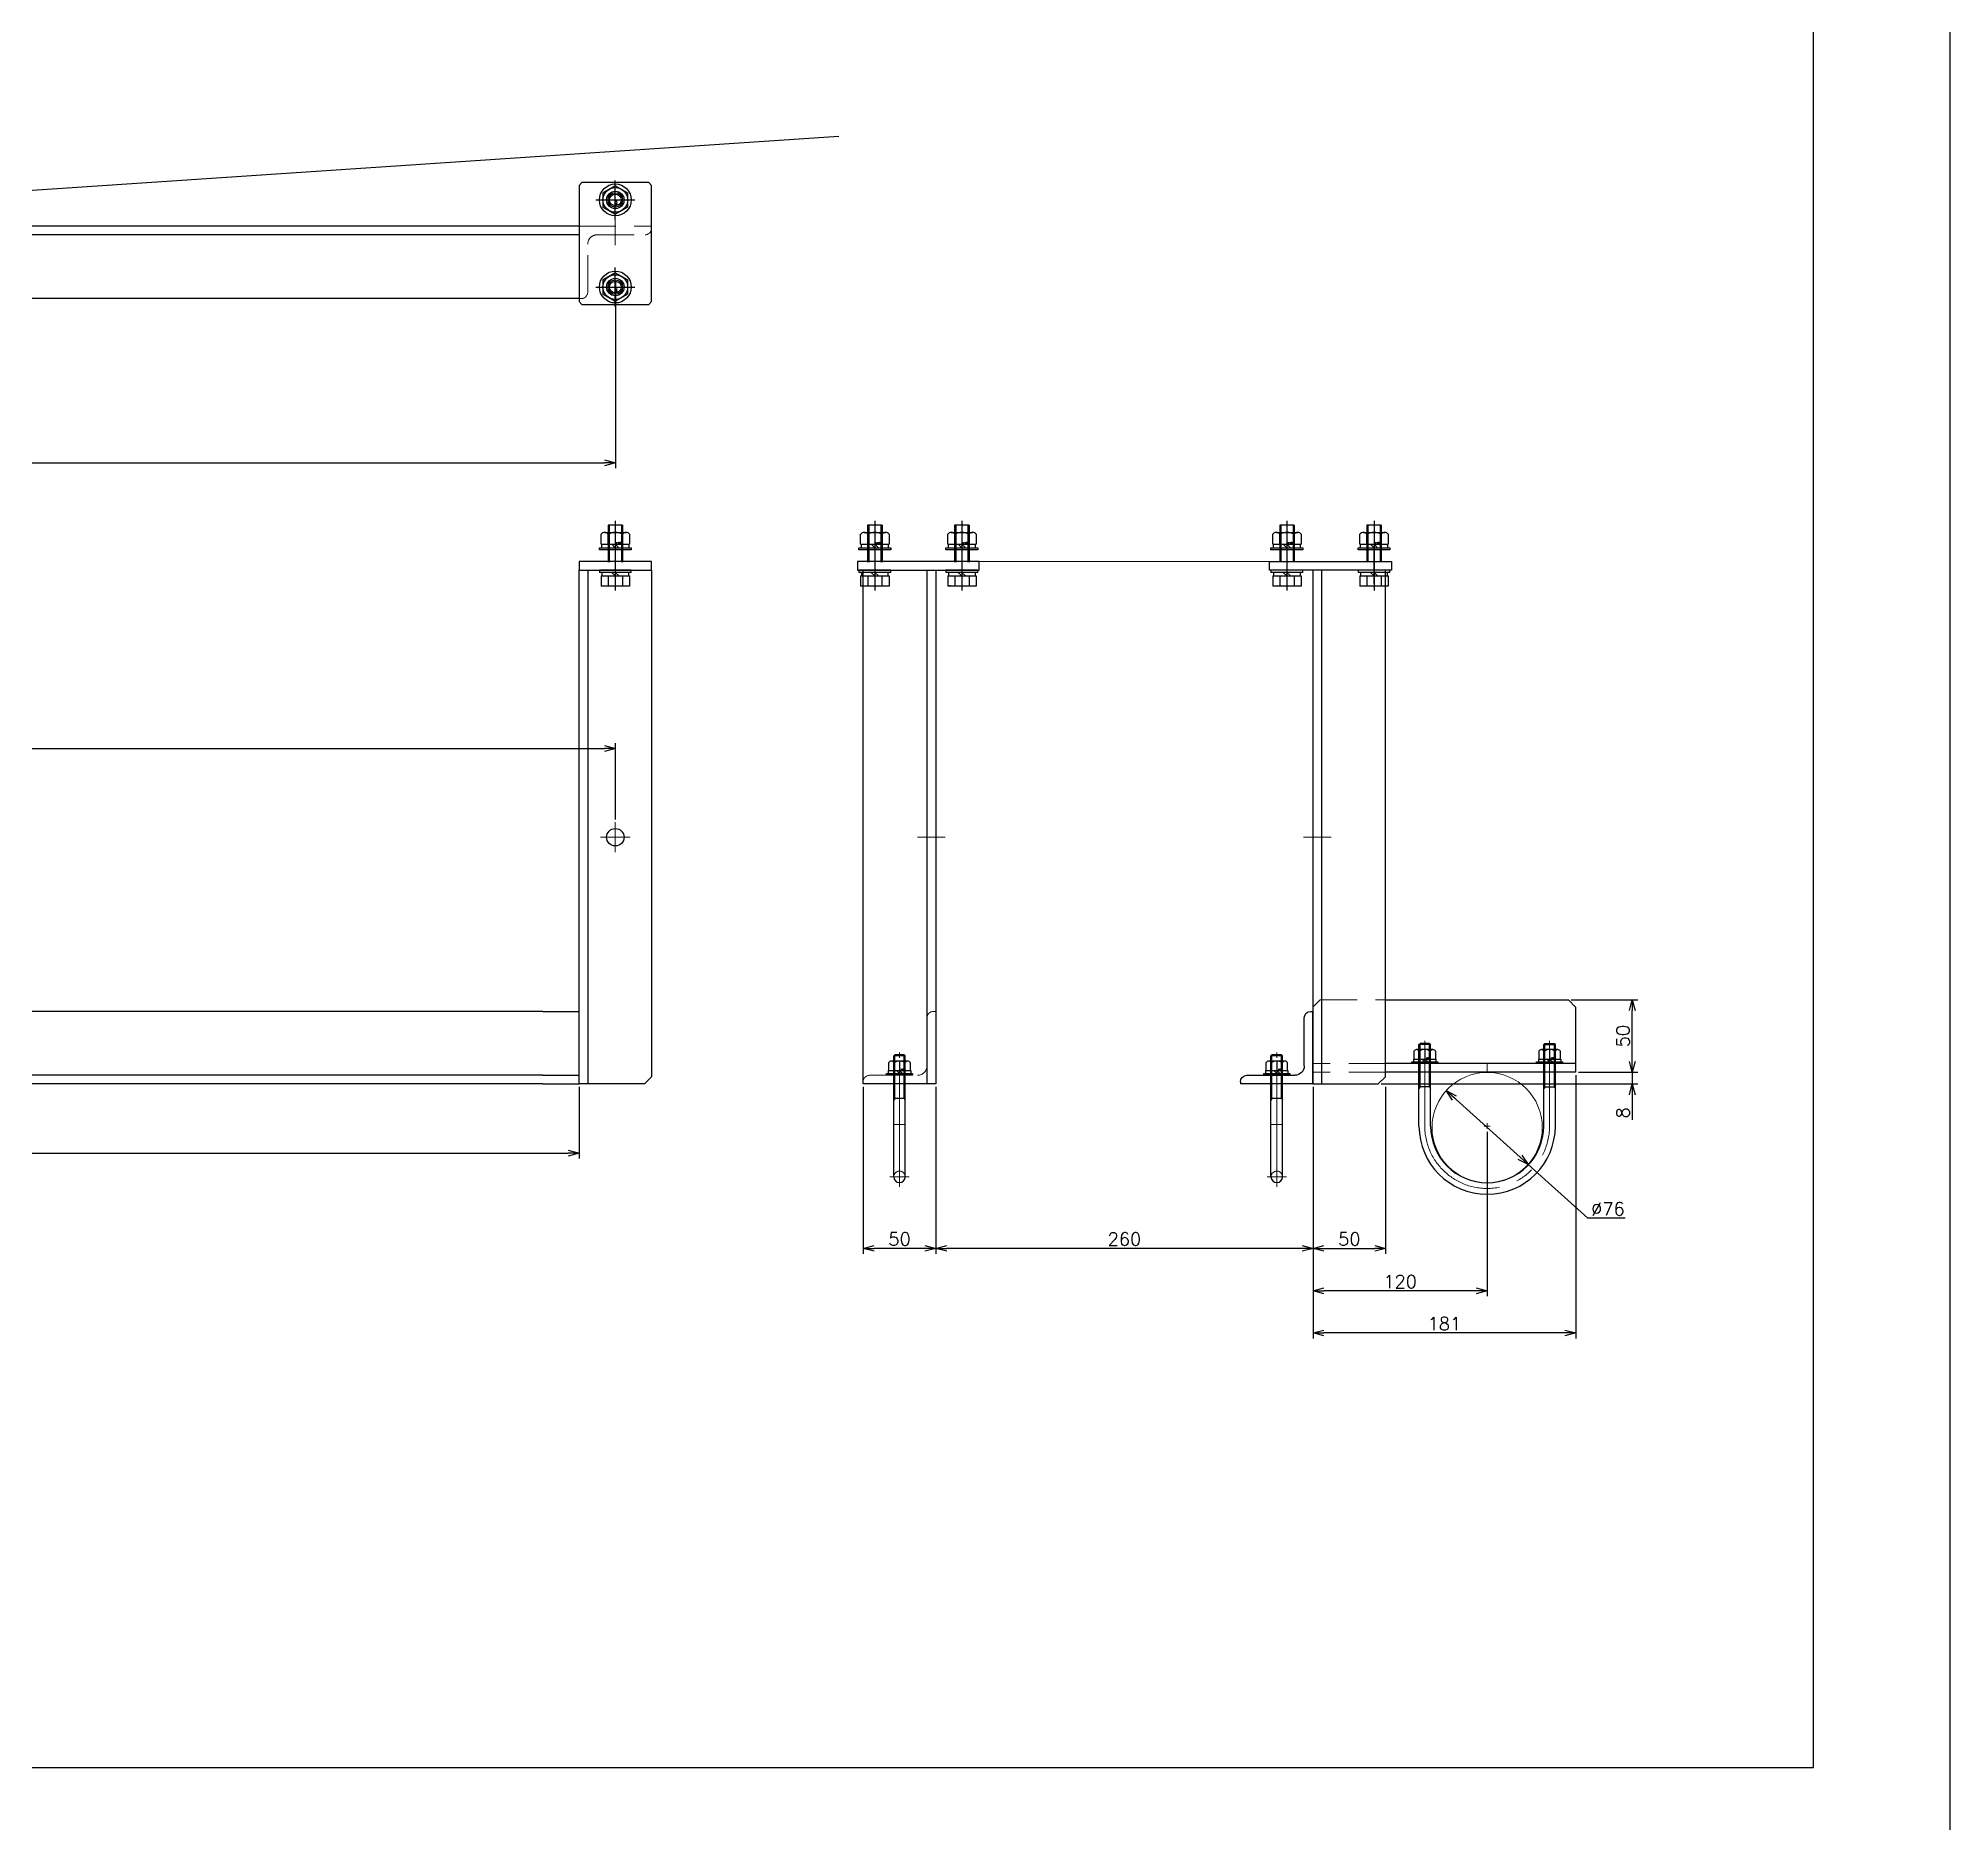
# Model space of a CAD drawing. Header units: millimetres. Extents: x -8731 to 85711, y -14522 to 31379.
# Drawn here: x 31329 to 32646, y 8069 to 9299 of the extents above; entities that cross this region are included whole.
import ezdxf

# ---------------------------------------------------------------- set-up
doc = ezdxf.new("R2010")
doc.units = ezdxf.units.MM
doc.header["$LTSCALE"] = 4
doc.header["$PDMODE"] = 99
doc.header["$PDSIZE"] = 1
doc.linetypes.add('CENTER2', pattern=[28.575, 19.05, -3.175, 3.175, -3.175])
doc.linetypes.add('HIDDEN', pattern=[9.525, 6.35, -3.175])
for name, color, linetype, lineweight in [('04_HIDDEN', 2, 'HIDDEN', 13), ('05_CENTER', 4, 'CENTER2', 13), ('08_DIM', 3, 'Continuous', 13)]:
    doc.layers.add(name, color=color, linetype=linetype, lineweight=lineweight)
doc.layers.add('10_DRAFT', color=8, linetype='Continuous', lineweight=0, plot=False)
doc.styles.add('KSS_TXT', font='txt.shx', dxfattribs={"bigfont": 'extfont2.shx'})
doc.styles.add('KSS_TXT_L', font='txt.shx', dxfattribs={"height": 9, "bigfont": 'extfont2.shx'})
doc.styles.get("Standard").update_dxf_attribs({"font": 'txt.shx', "bigfont": 'extfont2.shx'})
doc.dimstyles.new('KSS_DIM', dxfattribs={"dimscale": 3, "dimtxt": 3, "dimasz": 2.5, "dimexe": 1.25, "dimexo": 0.625, "dimtad": 1, "dimdsep": 46, "dimtxsty": 'KSS_TXT', "dimblk": 'OPEN30', "dimcen": 0, "dimazin": 2, "dimtfac": 0.75, "dimtmove": 0, "dimatfit": 3, "dimldrblk": 'OPEN30', "dimfxl": 1, "dimtolj": 1, "dimarcsym": 0})
doc.dimstyles.new('KSS_DIM$3', dxfattribs={"dimscale": 3, "dimtxt": 3, "dimasz": 2.5, "dimexe": 1.25, "dimexo": 0.625, "dimtad": 1, "dimtih": 1, "dimtoh": 1, "dimdsep": 46, "dimtxsty": 'KSS_TXT', "dimblk": 'OPEN30', "dimcen": 0, "dimazin": 2, "dimtfac": 0.75, "dimtofl": 0, "dimtmove": 0, "dimatfit": 3, "dimldrblk": 'OPEN30', "dimfxl": 1, "dimtolj": 1, "dimarcsym": 0})

# ---------------------------------------------------------------- blocks, each defined once
blk = doc.blocks.new('KK015066_54_5_1_1_1')
for p, q in [((1.5, 50), (0, 50)), ((0, 0), (0, 50)), ((6, 12.5), (6, 45.5)), ((0, 0), (50, 0)), ((45.5, 6), (12.5, 6)), ((50, 1.5), (50, 0))]:
    blk.add_line(p, q)
for centre, radius, start, end in [((1.5, 45.5), 4.5, 0, 90), ((12.5, 12.5), 6.5, 180, 270), ((45.5, 1.5), 4.5, 0, 90)]:
    blk.add_arc(centre, radius, start, end)
at = {"flags": 3}
blk.add_attdef('PARAM', (0, 0), '', height=1, dxfattribs=at)
blk = doc.blocks.new('A$C66610CD9_1_1_1')
at = {"color": 0}
for p, q in [((19, -363), (19, -9)), ((291, -363), (291, -9)), ((-151, -305), (-156, -310)), ((-156, -310), (-156, -355)), ((-25, -305), (-151, -305)), ((-156, -349), (-25, -349)), ((-156, -355), (-25, -355))]:
    blk.add_line(p, q, dxfattribs=at)
for points in [[(55, -3), (-29, -3), (-29, -9), (55, -9)], [(25, -363), (-20, -363), (-25, -358), (-25, -9), (25, -9)], [(255, -3), (339, -3), (339, -9), (255, -9)], [(285, -363), (335, -363), (335, -9), (285, -9)]]:
    blk.add_lwpolyline(points, close=True, dxfattribs=at)
at = {"layer": '04_HIDDEN'}
for p, q in [((20, -305), (-25, -305)), ((20, -305), (25, -310)), ((-25, -349), (25, -349)), ((-25, -355), (25, -355))]:
    blk.add_line(p, q, dxfattribs=at)
at = {"layer": '05_CENTER'}
for p, q in [((-17, -18.3), (-17, 5.8)), ((43, -18.3), (43, 5.8)), ((267, -18.3), (267, 5.8)), ((327, -18.3), (327, 5.8)), ((31.6, -193), (12.4, -193)), ((278.4, -193), (297.6, -193)), ((-138, -344.7), (-138, -359.6)), ((-52, -344.7), (-52, -359.6)), ((50, -369.6), (50, -350.4)), ((310, -369.6), (310, -350.4))]:
    blk.add_line(p, q, dxfattribs=at)
at = {"layer": '10_DRAFT'}
for p, q in [((55, -3), (255, -3)), ((-95, -349), (-95, -355))]:
    blk.add_line(p, q, dxfattribs=at)
blk.add_blockref('KK015066_54_5_1_1_1', (25, -363))
at = {"layer": '04_HIDDEN'}
blk.add_blockref('KK015066_54_5_1_1_1', (285, -363), dxfattribs=at)
blk = doc.blocks.new('A$C62B37AA5_1_1_1')
blk.add_blockref('A$C66610CD9_1_1_1', (-3125.1, 0))
blk = doc.blocks.new('_Open30')
at = {"color": 0, "linetype": 'ByBlock', "lineweight": -2}
for p, q in [((-1, 0.27), (0, 0)), ((0, 0), (-1, -0.27)), ((0, 0), (-1, 0))]:
    blk.add_line(p, q, dxfattribs=at)
blk = doc.blocks.new('*D1094')
at = {"layer": '08_DIM', "color": 0, "lineweight": -2, "transparency": 16777216}
for p, q in [((32385.3, 8636.4), (32431.2, 8636.4)), ((32427.4, 8593.9), (32427.4, 8628.9)), ((32390.3, 8586.4), (32431.2, 8586.4))]:
    blk.add_line(p, q, dxfattribs=at)
at = {"layer": 'Defpoints', "color": 0, "transparency": 16777216}
for p in [(32383.4, 8636.4), (32427.4, 8636.4), (32388.4, 8586.4)]:
    blk.add_point(p, dxfattribs=at)
at = {"layer": '08_DIM', "color": 0, "lineweight": -2, "transparency": 16777216, "xscale": 7.5, "yscale": 7.5, "zscale": 7.5}
for p, rotation in [((32427.4, 8636.4), 90), ((32427.4, 8586.4), 270)]:
    blk.add_blockref('_Open30', p, dxfattribs=dict(at, rotation=rotation))
at = {"layer": '08_DIM', "color": 0, "transparency": 16777216, "insert": (32421, 8611.4), "char_height": 9, "attachment_point": 5, "rotation": 90, "style": 'KSS_TXT'}
blk.add_mtext('\\A1;50', dxfattribs=at)
blk = doc.blocks.new('*D1095')
at = {"layer": '08_DIM', "color": 0, "lineweight": -2, "transparency": 16777216}
for p, q in [((32427.4, 8593.9), (32427.4, 8601.4)), ((32254.3, 8578.4), (32431.2, 8578.4)), ((32390.3, 8586.4), (32431.2, 8586.4)), ((32427.4, 8586.4), (32427.4, 8578.4)), ((32427.4, 8570.9), (32427.4, 8553.7))]:
    blk.add_line(p, q, dxfattribs=at)
at = {"layer": 'Defpoints', "color": 0, "transparency": 16777216}
for p in [(32252.4, 8578.4), (32388.4, 8586.4), (32427.4, 8578.4)]:
    blk.add_point(p, dxfattribs=at)
at = {"layer": '08_DIM', "color": 0, "lineweight": -2, "transparency": 16777216, "xscale": 7.5, "yscale": 7.5, "zscale": 7.5}
for p, rotation in [((32427.4, 8586.4), 270), ((32427.4, 8578.4), 90)]:
    blk.add_blockref('_Open30', p, dxfattribs=dict(at, rotation=rotation))
at = {"layer": '08_DIM', "color": 0, "transparency": 16777216, "insert": (32421, 8558.5), "char_height": 9, "attachment_point": 5, "rotation": 90, "style": 'KSS_TXT'}
blk.add_mtext('\\A1;8', dxfattribs=at)
blk = doc.blocks.new('*D1096')
at = {"layer": '08_DIM', "color": 0, "lineweight": -2, "transparency": 16777216}
for p, q in [((32299.2, 8573.8), (32350.1, 8528)), ((32396.7, 8485.9), (32355.6, 8522.9)), ((32422.6, 8485.9), (32396.7, 8485.9))]:
    blk.add_line(p, q, dxfattribs=at)
at = {"layer": 'Defpoints', "color": 0, "transparency": 16777216}
for p in [(32299.2, 8573.8), (32355.6, 8522.9)]:
    blk.add_point(p, dxfattribs=at)
at = {"layer": '08_DIM', "color": 0, "lineweight": -2, "transparency": 16777216, "xscale": 7.5, "yscale": 7.5, "zscale": 7.5}
for p, rotation in [((32299.2, 8573.8), 137.9661344061739), ((32355.6, 8522.9), 317.966134406174)]:
    blk.add_blockref('_Open30', p, dxfattribs=dict(at, rotation=rotation))
at = {"layer": '08_DIM', "color": 0, "transparency": 16777216, "insert": (32410.6, 8492.3), "char_height": 9, "attachment_point": 5, "style": 'KSS_TXT'}
blk.add_mtext('\\A1;%%C76', dxfattribs=at)
blk = doc.blocks.new('M8Nza_1_1_1')
at = {"color": 0}
for p, q in [((-7.7, 3.2), (7.7, 3.2)), ((-7.7, 3.2), (-7.7, 1.2)), ((-7.5, 8.7), (-7.5, 3.2)), ((5.6, 9.7), (-5.6, 9.7)), ((-3.8, 3.2), (-3.8, 8.7)), ((0, 1.2), (-2, 3.2)), ((0, 3.2), (2, 1.2)), ((3.7, 8.7), (3.7, 3.2)), ((7.5, 3.2), (7.5, 8.7)), ((7.7, 3.2), (7.7, 1.2))]:
    blk.add_line(p, q, dxfattribs=at)
at = {"color": 0, "linetype": 'CENTER2'}
blk.add_line((0, 9.7), (0, 0), dxfattribs=at)
at = {"color": 0}
blk.add_lwpolyline([(-9, 1.2), (9, 1.2), (9, 0), (-9, 0)], close=True, dxfattribs=at)
for centre, radius, start, end in [((-5.6, 7.4), 2.25, 33.626, 146.374), ((0, 2.2), 7.5, 60, 120), ((5.6, 7.4), 2.25, 33.626, 146.374)]:
    blk.add_arc(centre, radius, start, end, dxfattribs=at)
at = {"layer": '10_DRAFT', "style": 'KSS_TXT'}
blk.add_text('M8', height=1, dxfattribs=at).set_placement((0.9, 3.3))
blk = doc.blocks.new('A$C0D2C4CCA_1_1_1')
at = {"color": 0}
for p, q in [((-47, 0), (-47, -56.3)), ((-39, 0), (-39, -56.3)), ((39, 0), (39, -56.3)), ((47, 0), (47, -56.3)), ((-46.3, -27), (-47, -25.8)), ((-39.7, -27), (-39, -25.8)), ((39.7, -27), (39, -25.8)), ((46.3, -27), (47, -25.8)), ((-39, -27), (-47, -27)), ((-46.3, -27), (-46.3, -57)), ((-39.7, -27), (-39.7, -57)), ((39, -27), (47, -27)), ((39.7, -27), (39.7, -57)), ((46.3, -27), (46.3, -57)), ((-39, -56.3), (-47, -56.3)), ((-47, -56.3), (-46.3, -57)), ((-39.7, -57), (-46.3, -57)), ((-39, -56.3), (-39.7, -57)), ((39, -56.3), (47, -56.3)), ((39, -56.3), (39.7, -57)), ((39.7, -57), (46.3, -57)), ((47, -56.3), (46.3, -57))]:
    blk.add_line(p, q, dxfattribs=at)
for radius in [47, 39]:
    blk.add_arc((0, 0), radius, 0, 180, dxfattribs=at)
at = {"layer": '05_CENTER', "color": 0}
for p, q in [((-43, 0), (-43, -58.7)), ((43, 0), (43, -58.7))]:
    blk.add_line(p, q, dxfattribs=at)
blk.add_arc((0, 0), 43, 0, 180, dxfattribs=at)
at = {"layer": '10_DRAFT'}
for p, q in [((2, 0), (-2, 0)), ((0, -2), (0, 2))]:
    blk.add_line(p, q, dxfattribs=at)
at = {"color": 4, "rotation": 180}
for p in [(-43, -43), (43, -43)]:
    blk.add_blockref('M8Nza_1_1_1', p, dxfattribs=at)
blk = doc.blocks.new('A$C3E533E69_1_1_1')
at = {"color": 0}
for p, q in [((-4, 36), (-4, -47.3)), ((4, 36), (4, -47.3)), ((-3.3, -18), (-4, -16.8)), ((-4, -18), (4, -18)), ((-3.3, -18), (-3.3, -48)), ((3.3, -18), (4, -16.8)), ((3.3, -18), (3.3, -48)), ((-4, -47.3), (4, -47.3)), ((-4, -47.3), (-3.3, -48)), ((-3.3, -48), (3.3, -48)), ((4, -47.3), (3.3, -48))]:
    blk.add_line(p, q, dxfattribs=at)
blk.add_arc((0, 36), 4, 0, 180)
at = {"layer": '04_HIDDEN', "color": 0}
blk.add_arc((0, 36), 4, 180, 0, dxfattribs=at)
at = {"layer": '05_CENTER', "color": 0}
for p, q in [((0, 42.9), (0, -49.7)), ((-6.7, 36), (6.7, 36))]:
    blk.add_line(p, q, dxfattribs=at)
at = {"layer": '10_DRAFT'}
blk.add_line((4, 0), (-4, 0), dxfattribs=at)
blk = doc.blocks.new('A$C69EA743D_1_1_1')
at = {"color": 4}
blk.add_blockref('A$C3E533E69_1_1_1', (0, -32), dxfattribs=at)
at = {"color": 4, "rotation": 180}
blk.add_blockref('M8Nza_1_1_1', (0, -66), dxfattribs=at)
blk = doc.blocks.new('*D1787')
at = {"layer": '08_DIM', "color": 0, "lineweight": -2, "transparency": 16777216}
for p, q in [((29626.6, 9131.6), (29626.6, 9002.6)), ((31726.6, 9131.6), (31726.6, 9002.6)), ((29634.1, 9006.3), (31719.1, 9006.3))]:
    blk.add_line(p, q, dxfattribs=at)
at = {"layer": 'Defpoints', "color": 0, "transparency": 16777216}
for p in [(29626.6, 9133.4), (31726.6, 9133.4), (31726.6, 9006.3)]:
    blk.add_point(p, dxfattribs=at)
at = {"layer": '08_DIM', "color": 0, "lineweight": -2, "transparency": 16777216, "xscale": 7.5, "yscale": 7.5, "zscale": 7.5, "rotation": 180}
blk.add_blockref('_Open30', (29626.6, 9006.3), dxfattribs=at)
at = {"layer": '08_DIM', "color": 0, "lineweight": -2, "transparency": 16777216, "xscale": 7.5, "yscale": 7.5, "zscale": 7.5}
blk.add_blockref('_Open30', (31726.6, 9006.3), dxfattribs=at)
at = {"layer": '08_DIM', "color": 0, "transparency": 16777216, "insert": (30676.6, 9012.7), "char_height": 9, "attachment_point": 5, "style": 'KSS_TXT'}
blk.add_mtext('\\A1;2100', dxfattribs=at)
blk = doc.blocks.new('*D1788')
at = {"layer": '08_DIM', "color": 0, "lineweight": -2, "transparency": 16777216}
for p, q in [((29651.6, 8576.5), (29651.6, 8527)), ((31701.6, 8576.5), (31701.6, 8527)), ((29659.1, 8530.7), (31694.1, 8530.7))]:
    blk.add_line(p, q, dxfattribs=at)
at = {"layer": 'Defpoints', "color": 0, "transparency": 16777216}
for p in [(29651.6, 8578.4), (31701.6, 8578.4), (31701.6, 8530.7)]:
    blk.add_point(p, dxfattribs=at)
at = {"layer": '08_DIM', "color": 0, "lineweight": -2, "transparency": 16777216, "xscale": 7.5, "yscale": 7.5, "zscale": 7.5, "rotation": 180}
blk.add_blockref('_Open30', (29651.6, 8530.7), dxfattribs=at)
at = {"layer": '08_DIM', "color": 0, "lineweight": -2, "transparency": 16777216, "xscale": 7.5, "yscale": 7.5, "zscale": 7.5}
blk.add_blockref('_Open30', (31701.6, 8530.7), dxfattribs=at)
at = {"layer": '08_DIM', "color": 0, "transparency": 16777216, "insert": (30676.6, 8537.1), "char_height": 9, "attachment_point": 5, "style": 'KSS_TXT'}
blk.add_mtext('\\A1;2050', dxfattribs=at)
blk = doc.blocks.new('A$C6DBB619B_1_1_1')
at = {"color": 0}
for p, q in [((9, 2081), (363, 2081)), ((313, 2050), (313, 2075)), ((357, 2050), (357, 2075)), ((363, 2050), (363, 2075)), ((313, 2050), (313, 50)), ((357, 2050), (357, 50)), ((363, 2050), (363, 50))]:
    blk.add_line(p, q, dxfattribs=at)
for points in [[(9, 2125), (3, 2125), (3, 2075), (9, 2075)], [(363, 2075), (9, 2075), (9, 2125), (358, 2125), (363, 2120)]]:
    blk.add_lwpolyline(points, close=True, dxfattribs=at)
blk.add_circle((193, 2100), 6, dxfattribs=at)
at = {"layer": '05_CENTER'}
for p, q in [((193, 2110.3), (193, 2089.7)), ((-3.7, 2100), (15.4, 2100)), ((203.3, 2100), (182.7, 2100))]:
    blk.add_line(p, q, dxfattribs=at)
blk = doc.blocks.new('A$C457F5408_1_1_1')
at = {"color": 0}
for p, q in [((225, 2075), (225, 25)), ((231, 2075), (231, 25)), ((275, 2075), (275, 25))]:
    blk.add_line(p, q, dxfattribs=at)
blk.add_lwpolyline([(197, 2075), (277, 2075), (279, 2077), (279, 2123), (277, 2125), (197, 2125), (195, 2123), (195, 2077)], close=True, dxfattribs=at)
for centre in [(207, 2100), (267, 2100)]:
    blk.add_circle(centre, 6, dxfattribs=at)
at = {"layer": '05_CENTER'}
for p, q in [((207, 2110.3), (207, 2089.7)), ((267, 2110.3), (267, 2089.7)), ((217.3, 2100), (196.7, 2100)), ((238.2, 2100), (217.6, 2100)), ((277.3, 2100), (256.7, 2100))]:
    blk.add_line(p, q, dxfattribs=at)
at = {"layer": '04_HIDDEN'}
blk.add_blockref('KK015066_54_5_1_1_1', (225, 2075), dxfattribs=at)
blk = doc.blocks.new('A$C1A3C2C0C_1_1_1')
at = {"color": 0, "linetype": 'CENTER2'}
blk.add_line((0, -34), (0, 14), dxfattribs=at)
at = {"color": 0}
for p, q in [((-11, 1.5), (11, 1.5)), ((-11, 1.5), (-11, 0)), ((-9.8, 11), (9.8, 11)), ((-9.8, 4), (-9.8, 11)), ((9.8, 4), (-9.8, 4)), ((-9.3, 4), (-9.3, 1.5)), ((-4.9, 4), (-4.9, 11)), ((0, 1.5), (-2.5, 4)), ((0, 4), (2.5, 1.5)), ((4.9, 4), (4.9, 11)), ((9.2, 1.5), (9.2, 4)), ((9.8, 4), (9.8, 11)), ((11, 0), (11, 1.5)), ((-11, 0), (11, 0))]:
    blk.add_line(p, q, dxfattribs=at)
at = {"color": 0, "linetype": 'HIDDEN'}
for p, q in [((-5, -31), (-5, 0)), ((-4.2, -31), (-4.2, 0)), ((4.2, -31), (4.2, 0)), ((5, -31), (5, 0)), ((-5, -31), (5, -31))]:
    blk.add_line(p, q, dxfattribs=at)
at = {"layer": '10_DRAFT', "style": 'KSS_TXT_L'}
blk.add_text('BT-M10x35L,SW,PW', height=0.3, dxfattribs=at).set_placement((5.1, 10.7))
blk = doc.blocks.new('M10Nza_1_1_1')
at = {"color": 0}
for p, q in [((-9.8, 4), (-9.8, 10.7)), ((-9.8, 4), (9.8, 4)), ((-9.2, 1.5), (-9.2, 4)), ((-7.3, 12), (7.4, 12)), ((-4.9, 4), (-4.9, 10.7)), ((0, 1.5), (-2.5, 4)), ((0, 4), (2.5, 1.5)), ((4.9, 10.7), (4.9, 4)), ((9.2, 4), (9.2, 1.5)), ((9.8, 10.7), (9.8, 4))]:
    blk.add_line(p, q, dxfattribs=at)
at = {"color": 0, "linetype": 'CENTER2'}
blk.add_line((0, 12), (0, 0), dxfattribs=at)
at = {"color": 0}
blk.add_lwpolyline([(-11, 1.5), (11, 1.5), (11, 0), (-11, 0)], close=True, dxfattribs=at)
for centre, radius, start, end in [((-7.3, 9.1), 2.94, 33.626, 146.374), ((0, 2.2), 9.8, 60, 120), ((7.4, 9.1), 2.94, 33.626, 146.374)]:
    blk.add_arc(centre, radius, start, end, dxfattribs=at)
at = {"layer": '10_DRAFT', "style": 'KSS_TXT'}
blk.add_text('M10', height=1.25, dxfattribs=at).set_placement((0.3, 4.1))
blk = doc.blocks.new('*D3147')
at = {"layer": '08_DIM', "color": 0, "lineweight": -2, "transparency": 16777216}
for p, q in [((31897.4, 8576.5), (31897.4, 8461.4)), ((31947.4, 8576.5), (31947.4, 8461.4)), ((31939.9, 8465.1), (31904.9, 8465.1))]:
    blk.add_line(p, q, dxfattribs=at)
at = {"layer": 'Defpoints', "color": 0, "transparency": 16777216}
for p in [(31897.4, 8578.4), (31947.4, 8578.4), (31897.4, 8465.1)]:
    blk.add_point(p, dxfattribs=at)
at = {"layer": '08_DIM', "color": 0, "lineweight": -2, "transparency": 16777216, "xscale": 7.5, "yscale": 7.5, "zscale": 7.5, "rotation": 180}
blk.add_blockref('_Open30', (31897.4, 8465.1), dxfattribs=at)
at = {"layer": '08_DIM', "color": 0, "lineweight": -2, "transparency": 16777216, "xscale": 7.5, "yscale": 7.5, "zscale": 7.5}
blk.add_blockref('_Open30', (31947.4, 8465.1), dxfattribs=at)
at = {"layer": '08_DIM', "color": 0, "transparency": 16777216, "insert": (31922.4, 8471.5), "char_height": 9, "attachment_point": 5, "style": 'KSS_TXT'}
blk.add_mtext('\\A1;50', dxfattribs=at)
blk = doc.blocks.new('*D3148')
at = {"layer": '08_DIM', "color": 0, "lineweight": -2, "transparency": 16777216}
for p, q in [((32207.4, 8576.5), (32207.4, 8461.4)), ((32257.4, 8576.5), (32257.4, 8461.4)), ((32214.9, 8465.1), (32249.9, 8465.1))]:
    blk.add_line(p, q, dxfattribs=at)
at = {"layer": 'Defpoints', "color": 0, "transparency": 16777216}
for p in [(32207.4, 8578.4), (32257.4, 8578.4), (32257.4, 8465.1)]:
    blk.add_point(p, dxfattribs=at)
at = {"layer": '08_DIM', "color": 0, "lineweight": -2, "transparency": 16777216, "xscale": 7.5, "yscale": 7.5, "zscale": 7.5, "rotation": 180}
blk.add_blockref('_Open30', (32207.4, 8465.1), dxfattribs=at)
at = {"layer": '08_DIM', "color": 0, "lineweight": -2, "transparency": 16777216, "xscale": 7.5, "yscale": 7.5, "zscale": 7.5}
blk.add_blockref('_Open30', (32257.4, 8465.1), dxfattribs=at)
at = {"layer": '08_DIM', "color": 0, "transparency": 16777216, "insert": (32232.4, 8471.5), "char_height": 9, "attachment_point": 5, "style": 'KSS_TXT'}
blk.add_mtext('\\A1;50', dxfattribs=at)
blk = doc.blocks.new('*D3149')
at = {"layer": '08_DIM', "color": 0, "lineweight": -2, "transparency": 16777216}
for p, q in [((31947.4, 8576.5), (31947.4, 8461.4)), ((32207.4, 8576.5), (32207.4, 8461.4)), ((32199.9, 8465.1), (31954.9, 8465.1))]:
    blk.add_line(p, q, dxfattribs=at)
at = {"layer": 'Defpoints', "color": 0, "transparency": 16777216}
for p in [(31947.4, 8578.4), (32207.4, 8578.4), (31947.4, 8465.1)]:
    blk.add_point(p, dxfattribs=at)
at = {"layer": '08_DIM', "color": 0, "lineweight": -2, "transparency": 16777216, "xscale": 7.5, "yscale": 7.5, "zscale": 7.5, "rotation": 180}
blk.add_blockref('_Open30', (31947.4, 8465.1), dxfattribs=at)
at = {"layer": '08_DIM', "color": 0, "lineweight": -2, "transparency": 16777216, "xscale": 7.5, "yscale": 7.5, "zscale": 7.5}
blk.add_blockref('_Open30', (32207.4, 8465.1), dxfattribs=at)
at = {"layer": '08_DIM', "color": 0, "transparency": 16777216, "insert": (32077.4, 8471.5), "char_height": 9, "attachment_point": 5, "style": 'KSS_TXT'}
blk.add_mtext('\\A1;260', dxfattribs=at)
blk = doc.blocks.new('*D3150')
at = {"layer": '08_DIM', "color": 0, "lineweight": -2, "transparency": 16777216}
for p, q in [((32207.4, 8576.5), (32207.4, 8432.1)), ((32327.4, 8545.5), (32327.4, 8432.1)), ((32319.9, 8435.9), (32214.9, 8435.9))]:
    blk.add_line(p, q, dxfattribs=at)
at = {"layer": 'Defpoints', "color": 0, "transparency": 16777216}
for p in [(32207.4, 8578.4), (32327.4, 8547.4), (32207.4, 8435.9)]:
    blk.add_point(p, dxfattribs=at)
at = {"layer": '08_DIM', "color": 0, "lineweight": -2, "transparency": 16777216, "xscale": 7.5, "yscale": 7.5, "zscale": 7.5, "rotation": 180}
blk.add_blockref('_Open30', (32207.4, 8435.9), dxfattribs=at)
at = {"layer": '08_DIM', "color": 0, "lineweight": -2, "transparency": 16777216, "xscale": 7.5, "yscale": 7.5, "zscale": 7.5}
blk.add_blockref('_Open30', (32327.4, 8435.9), dxfattribs=at)
at = {"layer": '08_DIM', "color": 0, "transparency": 16777216, "insert": (32267.4, 8442.2), "char_height": 9, "attachment_point": 5, "style": 'KSS_TXT'}
blk.add_mtext('\\A1;120', dxfattribs=at)
blk = doc.blocks.new('*D3151')
at = {"layer": '08_DIM', "color": 0, "lineweight": -2, "transparency": 16777216}
for p, q in [((32207.4, 8576.5), (32207.4, 8403)), ((32388.4, 8584.5), (32388.4, 8403)), ((32380.9, 8406.8), (32214.9, 8406.8))]:
    blk.add_line(p, q, dxfattribs=at)
at = {"layer": 'Defpoints', "color": 0, "transparency": 16777216}
for p in [(32207.4, 8578.4), (32388.4, 8586.4), (32207.4, 8406.8)]:
    blk.add_point(p, dxfattribs=at)
at = {"layer": '08_DIM', "color": 0, "lineweight": -2, "transparency": 16777216, "xscale": 7.5, "yscale": 7.5, "zscale": 7.5, "rotation": 180}
blk.add_blockref('_Open30', (32207.4, 8406.8), dxfattribs=at)
at = {"layer": '08_DIM', "color": 0, "lineweight": -2, "transparency": 16777216, "xscale": 7.5, "yscale": 7.5, "zscale": 7.5}
blk.add_blockref('_Open30', (32388.4, 8406.8), dxfattribs=at)
at = {"layer": '08_DIM', "color": 0, "transparency": 16777216, "insert": (32297.9, 8413.2), "char_height": 9, "attachment_point": 5, "style": 'KSS_TXT'}
blk.add_mtext('\\A1;181', dxfattribs=at)
blk = doc.blocks.new('10b_1_1_1')
at = {"color": 0, "linetype": 'CENTER2'}
for p, q in [((0, -13.5), (0, 13.5)), ((13.5, 0), (-13.5, 0))]:
    blk.add_line(p, q, dxfattribs=at)
at = {"color": 0}
for p, q in [((-4.9, 8.5), (-9.8, 0)), ((-9.8, 0), (-4.9, -8.5)), ((-4.9, 8.5), (4.9, 8.5)), ((9.8, 0), (4.9, 8.5)), ((4.9, -8.5), (9.8, 0)), ((-4.9, -8.5), (4.9, -8.5))]:
    blk.add_line(p, q, dxfattribs=at)
for radius in [11, 8.49, 5, 4]:
    blk.add_circle((0, 0), radius, dxfattribs=at)
at = {"layer": '10_DRAFT', "style": 'KSS_TXT'}
blk.add_text('M10', height=1.25, dxfattribs=at).set_placement((0.3, 0.1))
blk = doc.blocks.new('*D3993')
at = {"layer": '08_DIM', "color": 0, "lineweight": -2, "transparency": 16777216}
for p, q in [((29626.6, 8760.6), (29626.6, 8813.2)), ((31726.6, 8760.6), (31726.6, 8813.2)), ((29634.1, 8809.5), (31719.1, 8809.5))]:
    blk.add_line(p, q, dxfattribs=at)
at = {"layer": 'Defpoints', "color": 0, "transparency": 16777216}
for p in [(31726.6, 8809.5), (29626.6, 8758.7), (31726.6, 8758.7)]:
    blk.add_point(p, dxfattribs=at)
at = {"layer": '08_DIM', "color": 0, "lineweight": -2, "transparency": 16777216, "xscale": 7.5, "yscale": 7.5, "zscale": 7.5, "rotation": 180}
blk.add_blockref('_Open30', (29626.6, 8809.5), dxfattribs=at)
at = {"layer": '08_DIM', "color": 0, "lineweight": -2, "transparency": 16777216, "xscale": 7.5, "yscale": 7.5, "zscale": 7.5}
blk.add_blockref('_Open30', (31726.6, 8809.5), dxfattribs=at)
at = {"layer": '08_DIM', "color": 0, "transparency": 16777216, "insert": (30676.6, 8815.9), "char_height": 9, "attachment_point": 5, "style": 'KSS_TXT'}
blk.add_mtext('\\A1;2100', dxfattribs=at)

msp = doc.modelspace()

# ---------------------------------------------------------------- linework, layer by layer
at = {"color": 3}
msp.add_line((31880.56266, 9231.14193), (29511.18059, 9072.61644), dxfattribs=at)
msp.add_lwpolyline([(28447.7623, 10538.77445), (32646.18663, 10538.77445), (32646.18663, 4108.53869), (28447.7623, 4108.53869)], close=True)
at = {"color": 2}
msp.add_lwpolyline([(28631.68548, 8107.4556), (32552.25404, 8107.4556), (32552.25404, 10404.538), (28631.68548, 10404.538)], close=True, dxfattribs=at)
at = {"layer": '05_CENTER'}
for p, q in [((31905.39712, 8923.09441), (31905.39712, 8947.24212)), ((31965.39712, 8923.09441), (31965.39712, 8947.24212)), ((32189.39712, 8923.09441), (32189.39712, 8947.24212)), ((32249.39712, 8923.09441), (32249.39712, 8947.24212)), ((31922.39712, 8571.83709), (31922.39712, 8590.97012)), ((32182.39712, 8571.83709), (32182.39712, 8590.97012)), ((32284.39712, 8596.67601), (32284.39712, 8581.84438)), ((32370.39712, 8596.67601), (32370.39712, 8581.84438))]:
    msp.add_line(p, q, dxfattribs=at)
at = {"layer": '10_DRAFT'}
msp.add_circle((32327.39712, 8548.37236), 38, dxfattribs=at)

# ---------------------------------------------------------------- block references
for name, p, rotation in [('A$C457F5408_1_1_1', (29626.55023, 9394.48847), 270), ('10b_1_1_1', (31726.55023, 9187.48847), 270), ('10b_1_1_1', (31726.55023, 9127.48847), 270), ('A$C1A3C2C0C_1_1_1', (31726.55021, 8932.4002), 180), ('A$C1A3C2C0C_1_1_1', (31905.39709, 8932.4002), 180), ('A$C1A3C2C0C_1_1_1', (31965.39709, 8932.4002), 180), ('A$C1A3C2C0C_1_1_1', (32189.39709, 8932.4002), 180), ('A$C1A3C2C0C_1_1_1', (32249.39709, 8932.4002), 180), ('A$C6DBB619B_1_1_1', (29626.55023, 8941.4002), 270), ('A$C69EA743D_1_1_1', (31922.39712, 8518.4002), 180), ('A$C69EA743D_1_1_1', (32182.39712, 8518.4002), 180)]:
    msp.add_blockref(name, p, dxfattribs=dict(rotation=rotation))
for p in [(31726.55023, 8946.4002), (31905.3971, 8946.4002), (31965.3971, 8946.4002), (32189.3971, 8946.4002), (32249.3971, 8946.4002)]:
    msp.add_blockref('M10Nza_1_1_1', p)
at = {"xscale": -1}
msp.add_blockref('A$C62B37AA5_1_1_1', (29107.25091, 8941.4002), dxfattribs=at)
at = {"color": 4, "rotation": 180}
msp.add_blockref('A$C0D2C4CCA_1_1_1', (32327.39712, 8549.37236), dxfattribs=at)

# ---------------------------------------------------------------- dimensions: what is measured, and where the dimension line sits
at = {"layer": '08_DIM'}
for base, p1, p2, picture, middle in [((31726.55023, 9006.34889), (29626.55023, 9133.44386), (31726.55023, 9133.44386), '*D1787', (30676.55023, 9012.72389)), ((31726.55023, 8809.48396), (29626.55023, 8758.6893), (31726.55023, 8758.6893), '*D3993', (30676.55023, 8815.85896)), ((31701.55023, 8530.71773), (29651.55023, 8578.4002), (31701.55023, 8578.4002), '*D1788', (30676.55023, 8537.09898)), ((31897.39712, 8465.13223), (31947.39712, 8578.4002), (31897.39712, 8578.4002), '*D3147', (31922.39712, 8471.51348)), ((31947.39712, 8465.13223), (32207.39712, 8578.4002), (31947.39712, 8578.4002), '*D3149', (32077.39712, 8471.50723)), ((32257.39712, 8465.13223), (32207.39712, 8578.4002), (32257.39712, 8578.4002), '*D3148', (32232.39712, 8471.51348))]:
    dim = msp.add_linear_dim(base=base, p1=p1, p2=p2, dimstyle='KSS_DIM', override={"dimscale": 3}, dxfattribs=at)
    dim.commit()
    dim.dimension.update_dxf_attribs({"geometry": picture, "text_midpoint": middle})
at = {"layer": '08_DIM', "color": 1}
for base, p2, picture, middle in [((32427.41688, 8636.4002), (32383.39712, 8636.4002), '*D1094', (32421.03563, 8611.4002)), ((32427.41688, 8578.4002), (32252.39712, 8578.4002), '*D1095', (32421.04188, 8558.5252))]:
    dim = msp.add_linear_dim(base=base, p1=(32388.39712, 8586.4002), p2=p2, angle=90, dimstyle='KSS_DIM', dxfattribs=at)
    dim.commit()
    dim.dimension.update_dxf_attribs({"geometry": picture, "text_midpoint": middle})
at = {"layer": '08_DIM'}
for base, p1, picture, middle in [((32207.39712, 8406.79066), (32388.39712, 8586.4002), '*D3151', (32297.89712, 8413.16566)), ((32207.39712, 8435.85437), (32327.39712, 8547.37938), '*D3150', (32267.39712, 8442.22937))]:
    dim = msp.add_linear_dim(base=base, p1=p1, p2=(32207.39712, 8578.4002), angle=180, dimstyle='KSS_DIM', override={"dimscale": 3}, dxfattribs=at)
    dim.commit()
    dim.dimension.update_dxf_attribs({"geometry": picture, "text_midpoint": middle})
dim = msp.add_diameter_dim_2p(p1=(32299.17265, 8573.81601), p2=(32355.62159, 8522.92871), dimstyle='KSS_DIM$3', override={"dimpost": '%%C<>', "dimtix": 1, "dimatfit": 2, "dimarcsym": 1}, dxfattribs=at)
dim.commit()
dim.dimension.update_dxf_attribs({"geometry": '*D1096', "text_midpoint": (32410.57406, 8485.89841), "dimtype": 163})

doc.saveas('drawing.dxf')
